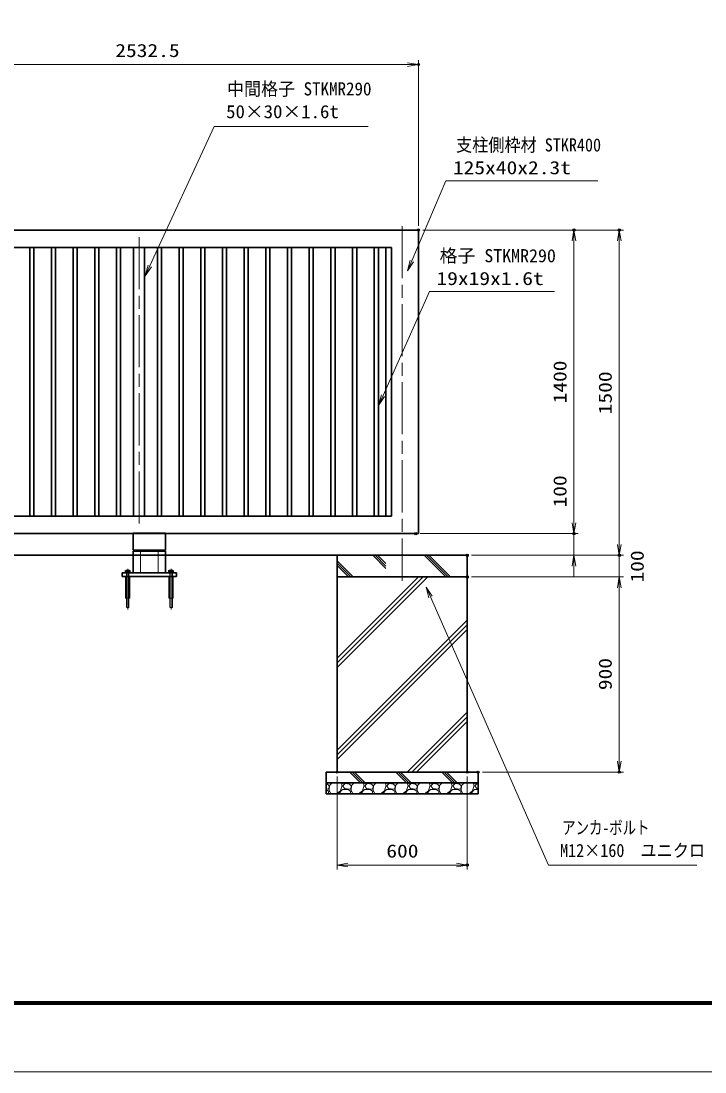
# Model space of a CAD drawing. Units: millimetres at full size. Extents: x -5940 to 5940, y -4200 to 4200.
# Drawn here: x -2782 to 373, y -4200 to 647 of the extents above; entities that cross this region are included whole.
import ezdxf
from ezdxf.enums import TextEntityAlignment as Align

# ---------------------------------------------------------------- set-up
doc = ezdxf.new("R2010")
doc.units = ezdxf.units.MM
doc.header["$LTSCALE"] = 20
doc.header["$PDMODE"] = 32
doc.header["$PDSIZE"] = 10
doc.linetypes.add('DASHED', pattern=[7.5, 6, -1.5])
doc.linetypes.add('USER1', pattern=[18, 12, -1.5, 3, -1.5])
for name, color, linetype, lineweight in [('0-0_D-TTL', 7, 'Continuous', 18), ('0-1_軸線', 200, 'USER1', 15), ('0-2_外形線', 7, 'Continuous', 35), ('0-3_寸法線', 4, 'Continuous', 18), ('0-4_0', 7, 'Continuous', 18), ('0-9_細線', 2, 'Continuous', 35), ('0-A_隠れ線', 140, 'DASHED', 18), ('0-B_ハッチング', 253, 'Continuous', 13)]:
    doc.layers.add(name, color=color, linetype=linetype, lineweight=lineweight)
doc.layers.add('0-5_Defpoints', color=7, linetype='Continuous')
doc.styles.add('ＭＳ ゴシック', font='')
doc.styles.get('ＭＳ ゴシック').set_extended_font_data('MS Gothic')

# ---------------------------------------------------------------- blocks, each defined once
blk = doc.blocks.new('PROFSP005ACXU6')
at = {"layer": '0-2_外形線'}
for p, q in [((12, 166), (12, 0)), ((199.9, 103.9), (12, 103.9)), ((12, -166), (12, 0)), ((216, 0), (216, 180)), ((199.9, -103.9), (12, -103.9))]:
    blk.add_line(p, q, dxfattribs=at)
for points in [[(108, 207.8), (12, 207.8), (12, 166), (0, 166), (0, 0)], [(108, -207.8), (12, -207.8), (12, -166), (0, -166), (0, 0)], [(216, 180), (199.9, 207.8), (108, 207.8)], [(216, 0), (216, -180), (199.9, -207.8), (108, -207.8)]]:
    blk.add_lwpolyline(points, dxfattribs=at)
for centre, radius, start, end in [((124, 155.9), 92, 325.61587, 34.38413), ((-127.9, 0), 343.9, 342.41211, 17.58789), ((124, -155.9), 92, 325.61587, 34.38413)]:
    blk.add_arc(centre, radius, start, end, dxfattribs=at)
blk = doc.blocks.new('A$C7A822601')
at = {"layer": '0-4_0', "rotation": 90}
blk.add_blockref('PROFSP005ACXU6', (0, 0), dxfattribs=at)
blk = doc.blocks.new('A$C6D307EEA')
at = {"layer": '0-1_軸線'}
for p, q in [((-25323.8, 755.6), (-25323.8, -3002)), ((-21323.8, 755.6), (-21323.8, -3002))]:
    blk.add_line(p, q, dxfattribs=at)
at = {"layer": '0-2_外形線'}
for p, q in [((-24823.8, 4048.8), (-24823.8, 2468.8)), ((-24823.8, 4048.8), (-21823.8, 4048.8)), ((-21823.8, 4048.8), (-21823.8, 2468.8)), ((-21823.8, 2468.8), (-24823.8, 2468.8)), ((-21823.8, 2368.8), (-24823.8, 2368.8)), ((-24823.8, 2368.8), (-24823.8, 368.8)), ((-21823.8, 2368.8), (-21823.8, 368.8))]:
    blk.add_line(p, q, dxfattribs=at)
blk.add_lwpolyline([(-25823.8, 368.8), (-20823.8, 368.8), (-20823.8, 48.8), (-25823.8, 48.8)], close=True, dxfattribs=at)
at = {"layer": '0-9_細線'}
for p, q in [((-24149.8, 2468.8), (-24149.8, 2368.8)), ((-22497.8, 2468.8), (-22497.8, 2368.8))]:
    blk.add_line(p, q, dxfattribs=at)
at = {"layer": '0-A_隠れ線'}
for p, q in [((-24149.8, 2368.8), (-24149.8, 368.8)), ((-22497.8, 2368.8), (-22497.8, 368.8)), ((-25443.8, 368.8), (-25443.8, 48.8)), ((-25443.8, 48.8), (-25443.8, -2831.2)), ((-25203.8, 368.8), (-25203.8, 48.8)), ((-25203.8, -2831.2), (-25203.8, 48.8)), ((-21523.8, 48.8), (-21523.8, -1951.2)), ((-21443.8, 368.8), (-21443.8, 48.8)), ((-21203.8, 368.8), (-21203.8, 48.8)), ((-21203.8, -2831.2), (-21203.8, 48.8)), ((-21123.8, -1951.2), (-21123.8, 48.8)), ((-25443.8, -2831.2), (-25203.8, -2831.2)), ((-21523.8, -1951.2), (-21123.8, -1951.2))]:
    blk.add_line(p, q, dxfattribs=at)
for points in [[(-25523.8, 48.8), (-25523.8, -1951.2), (-25123.8, -1951.2), (-25123.8, 48.8)], [(-21443.8, 48.8), (-21443.8, -2831.2), (-21203.8, -2831.2)]]:
    blk.add_lwpolyline(points, dxfattribs=at)
at = {"layer": '0-9_細線'}
for p in [(-25323.8, 368.8), (-21323.8, 368.8)]:
    blk.add_blockref('A$C7A822601', p, dxfattribs=at)
blk = doc.blocks.new('_Open')
at = {"layer": '0-4_0'}
blk.add_line((-20, 3.333), (0, 0), dxfattribs=at)
blk.add_lwpolyline([(-20, -3.333), (0, 0), (-20, 0)], dxfattribs=at)
blk = doc.blocks.new('S37')
at = {"layer": '0-3_寸法線'}
for points in [[(-16266547.7, 54411568.5), (-16280230.1, 54411568.5), (-16291106.9, 54436312.8), (-16291509.3, 54437228.2)], [(-16290954.4, 54436379.8), (-16291509.3, 54437228.2), (-16291259.5, 54436245.7)]]:
    blk.add_lwpolyline(points, dxfattribs=at)
at = {"layer": '0-3_寸法線', "color": 254, "style": 'ＭＳ ゴシック'}
for s, width, p in [('アンカ-ボルト', 0.75, (-16278970.1, 54414065.4)), ('M12×160\u3000ユニクロ', 0.9, (-16279162.1, 54411965.4))]:
    blk.add_text(s, height=1212, dxfattribs=dict(at, width=width)).set_placement(p, align=Align.BOTTOM_LEFT)
blk = doc.blocks.new('S42')
at = {"layer": '0-3_寸法線'}
for points in [[(-16275671.3, 54474704.2), (-16289701.1, 54474704.2), (-16292844.6, 54467305.5), (-16293235.6, 54466385.1)], [(-16292998, 54467370.7), (-16293235.6, 54466385.1), (-16292691.2, 54467240.3)]]:
    blk.add_lwpolyline(points, dxfattribs=at)
at = {"layer": '0-3_寸法線', "color": 254, "style": 'ＭＳ ゴシック'}
for s, width, p in [('支柱側枠材 STKR400', 0.9, (-16288756.1, 54477043.6)), ('125x40x2.3t', 1.2, (-16289044.1, 54474943.6))]:
    blk.add_text(s, height=1212, dxfattribs=dict(at, width=width)).set_placement(p, align=Align.BOTTOM_LEFT)
blk = doc.blocks.new('S43')
at = {"layer": '0-3_寸法線'}
for points in [[(-16279668.1, 54464482.9), (-16291221.1, 54464482.9), (-16295496, 54454884.2), (-16295902.9, 54453970.7)], [(-16295648.3, 54454952), (-16295902.9, 54453970.7), (-16295343.8, 54454816.4)]]:
    blk.add_lwpolyline(points, dxfattribs=at)
at = {"layer": '0-3_寸法線', "color": 254, "style": 'ＭＳ ゴシック'}
blk.add_text('格子 STKMR290', height=1212, dxfattribs=at).set_placement((-16290276.1, 54466822.3), align=Align.BOTTOM_LEFT)
at = {"layer": '0-3_寸法線', "color": 254, "style": 'ＭＳ ゴシック', "width": 1.2}
blk.add_text('19x19x1.6t', height=1212, dxfattribs=at).set_placement((-16290564.1, 54464722.3), align=Align.BOTTOM_LEFT)
blk = doc.blocks.new('S45')
at = {"layer": '0-3_寸法線'}
for points in [[(-16296861, 54479715.8), (-16311081, 54479715.8), (-16317006.3, 54466849.3), (-16317424.6, 54465941)], [(-16317157.7, 54466919), (-16317424.6, 54465941), (-16316854.9, 54466779.6)]]:
    blk.add_lwpolyline(points, dxfattribs=at)
at = {"layer": '0-3_寸法線', "color": 254, "style": 'ＭＳ ゴシック'}
for s, width, p in [('中間格子 STKMR290', 0.95, (-16309888.2, 54482212.6)), ('50×30×1.6t', 1.05, (-16309965, 54480112.6))]:
    blk.add_text(s, height=1212, dxfattribs=dict(at, width=width)).set_placement(p, align=Align.BOTTOM_LEFT)

msp = doc.modelspace()

# ---------------------------------------------------------------- linework, layer by layer
at = {"layer": '0-0_D-TTL'}
for points in [[(-5940, -4200), (5940, -4200), (5940, 4200), (-5940, 4200)], [(-5558.14, 3889.71), (5558.14, 3889.71), (5558.14, -3888.86), (-5558.14, -3888.86)], [(-5554.61, 3886.18), (5554.61, 3886.18), (5554.61, -3885.32), (-5554.61, -3885.32)], [(-5551.07, 3882.64), (5551.07, 3882.64), (5551.07, -3881.79), (-5551.07, -3881.79)], [(-5547.54, 3879.11), (5547.54, 3879.11), (5547.54, -3878.25), (-5547.54, -3878.25)], [(-5544, 3875.57), (5544, 3875.57), (5544, -3874.71), (-5544, -3874.71)]]:
    msp.add_lwpolyline(points, close=True, dxfattribs=at)
at = {"layer": '0-1_軸線'}
for p, q in [((-1023.52, -298.98), (-1023.52, -1935.54)), ((-2237.27, -350.03), (-2237.27, -1684.03))]:
    msp.add_line(p, q, dxfattribs=at)
at = {"layer": '0-2_外形線'}
for p, q in [((-3481.02, -317.03), (-948.52, -317.03)), ((-948.52, -317.03), (-948.52, -1717.03)), ((-3401.02, -397.03), (-1073.52, -397.03)), ((-1073.52, -397.03), (-1073.52, -1637.03)), ((-1073.52, -1637.03), (-3401.02, -1637.03)), ((-948.52, -1717.03), (-3481.02, -1717.03)), ((-3823.52, -1817.03), (-723.52, -1817.03))]:
    msp.add_line(p, q, dxfattribs=at)
for points in [[(-2741.15, -1637.03), (-2722.15, -1637.03), (-2722.15, -397.03), (-2741.15, -397.03)], [(-2641.15, -1637.03), (-2622.15, -1637.03), (-2622.15, -397.03), (-2641.15, -397.03)], [(-2541.15, -1637.03), (-2522.15, -1637.03), (-2522.15, -397.03), (-2541.15, -397.03)], [(-2441.15, -1637.03), (-2422.15, -1637.03), (-2422.15, -397.03), (-2441.15, -397.03)], [(-2341.15, -1637.03), (-2322.15, -1637.03), (-2322.15, -397.03), (-2341.15, -397.03)], [(-2262.27, -1637.03), (-2212.27, -1637.03), (-2212.27, -397.03), (-2262.27, -397.03)], [(-2133.4, -1637.03), (-2152.4, -1637.03), (-2152.4, -397.03), (-2133.4, -397.03)], [(-2033.4, -1637.03), (-2052.4, -1637.03), (-2052.4, -397.03), (-2033.4, -397.03)], [(-1933.4, -1637.03), (-1952.4, -1637.03), (-1952.4, -397.03), (-1933.4, -397.03)], [(-1833.4, -1637.03), (-1852.4, -1637.03), (-1852.4, -397.03), (-1833.4, -397.03)], [(-1733.4, -1637.03), (-1752.4, -1637.03), (-1752.4, -397.03), (-1733.4, -397.03)], [(-1652.4, -1637.03), (-1633.4, -1637.03), (-1633.4, -397.03), (-1652.4, -397.03)], [(-1552.4, -1637.03), (-1533.4, -1637.03), (-1533.4, -397.03), (-1552.4, -397.03)], [(-1452.4, -1637.03), (-1433.4, -1637.03), (-1433.4, -397.03), (-1452.4, -397.03)], [(-1352.4, -1637.03), (-1333.4, -1637.03), (-1333.4, -397.03), (-1352.4, -397.03)], [(-1252.4, -1637.03), (-1233.4, -1637.03), (-1233.4, -397.03), (-1252.4, -397.03)], [(-1152.4, -1637.03), (-1133.4, -1637.03), (-1133.4, -397.03), (-1152.4, -397.03)], [(-1323.52, -1917.03), (-723.52, -1917.03), (-723.52, -1817.03), (-1323.52, -1817.03)], [(-1323.52, -1917.03), (-723.52, -1917.03), (-723.52, -2817.03), (-1323.52, -2817.03)], [(-1373.52, -2817.03), (-673.52, -2817.03), (-673.52, -2867.03), (-1373.52, -2867.03)], [(-673.52, -2867.03), (-1373.52, -2867.03), (-1373.52, -2917.03), (-673.52, -2917.03)]]:
    msp.add_lwpolyline(points, close=True, dxfattribs=at)
at = {"layer": '0-3_寸法線'}
for p, q in [((-3481.02, 446.33), (-948.52, 446.33)), ((-948.52, -297.03), (-948.52, 466.33)), ((-928.52, -317.03), (-211.17, -317.03)), ((-928.52, -317.03), (-2.43, -317.03)), ((-231.17, -1717.03), (-231.17, -317.03)), ((-22.43, -1817.03), (-22.43, -317.03)), ((-231.17, -1667.03), (-231.17, -1617.03)), ((-941.02, -1717.03), (-211.17, -1717.03)), ((-941.02, -1717.03), (-211.17, -1717.03)), ((-231.17, -1817.03), (-231.17, -1717.03)), ((-22.43, -1767.03), (-22.43, -1717.03)), ((-703.52, -1817.03), (-211.17, -1817.03)), ((-703.52, -1817.03), (-2.43, -1817.03)), ((-703.52, -1817.03), (-2.43, -1817.03)), ((-22.43, -1917.03), (-22.43, -1817.03)), ((-231.17, -1867.03), (-231.17, -1917.03)), ((-703.52, -1917.03), (-2.43, -1917.03)), ((-703.52, -1917.03), (-2.43, -1917.03)), ((-22.43, -1917.03), (-22.43, -2817.03)), ((-22.43, -1967.03), (-22.43, -2017.03)), ((-1323.52, -2837.03), (-1323.52, -3265.63)), ((-723.52, -2837.03), (-723.52, -3265.63)), ((-653.52, -2817.03), (-2.43, -2817.03)), ((-1323.52, -3245.63), (-723.52, -3245.63))]:
    msp.add_line(p, q, dxfattribs=at)
at = {"layer": '0-5_Defpoints'}
for p in [(-948.52, 446.33), (-948.52, -317.03), (-948.52, -317.03), (-231.17, -317.03), (-22.43, -317.03), (-961.02, -1717.03), (-231.17, -1717.03), (-723.52, -1817.03), (-22.43, -1817.03), (-723.52, -1917.03), (-1323.52, -2817.03), (-723.52, -2817.03), (-673.52, -2817.03), (-22.43, -2817.03), (-723.52, -3245.63)]:
    msp.add_point(p, dxfattribs=at)
at = {"layer": '0-9_細線'}
msp.add_line((-1098.52, -397.03), (-1098.52, -1637.03), dxfattribs=at)
at = {"layer": '0-B_ハッチング'}
for p, q in [((-1098.52, -1877.41), (-1158.9, -1817.03)), ((-1098.52, -1866.53), (-1148.02, -1817.03)), ((-1098.52, -1855.66), (-1137.15, -1817.03)), ((-821.77, -1917.03), (-921.77, -1817.03)), ((-810.89, -1917.03), (-910.89, -1817.03)), ((-800.02, -1917.03), (-900.02, -1817.03)), ((-1249.28, -1917.03), (-1323.52, -1842.79)), ((-1260.16, -1917.03), (-1323.52, -1853.66)), ((-1271.03, -1917.03), (-1323.52, -1864.54)), ((-1323.52, -2291.58), (-948.97, -1917.03)), ((-1323.52, -2313.33), (-927.22, -1917.03)), ((-1323.52, -2335.08), (-905.47, -1917.03)), ((-1323.52, -2715.85), (-723.52, -2115.85)), ((-1323.52, -2737.6), (-723.52, -2137.6)), ((-1323.52, -2759.35), (-723.52, -2159.35)), ((-1000.44, -2817.03), (-723.52, -2540.11)), ((-978.69, -2817.03), (-723.52, -2561.86)), ((-956.94, -2817.03), (-723.52, -2583.61)), ((-1215.68, -2867.03), (-1265.68, -2817.03)), ((-1204.8, -2867.03), (-1254.8, -2817.03)), ((-1193.93, -2867.03), (-1243.93, -2817.03)), ((-1003.54, -2867.03), (-1053.54, -2817.03)), ((-992.67, -2867.03), (-1042.67, -2817.03)), ((-981.79, -2867.03), (-1031.79, -2817.03)), ((-791.41, -2867.03), (-841.41, -2817.03)), ((-780.54, -2867.03), (-830.54, -2817.03)), ((-769.66, -2867.03), (-819.66, -2817.03)), ((-1368.56, -2872.75), (-1373.52, -2872.01)), ((-1373.52, -2894.13), (-1365.51, -2895.09)), ((-1373.52, -2897.92), (-1361.45, -2906.28)), ((-1360.43, -2879.86), (-1368.56, -2872.75)), ((-1365.51, -2895.1), (-1360.43, -2885.96)), ((-1361.45, -2906.28), (-1364.52, -2917.03)), ((-1359.42, -2878.85), (-1360.43, -2900.18)), ((-1360.43, -2885.96), (-1360.43, -2879.86)), ((-1360.43, -2900.18), (-1353.34, -2917.03)), ((-1346.46, -2867.03), (-1359.41, -2878.85)), ((-1326.47, -2917.03), (-1308.62, -2903.23)), ((-1317.38, -2917.03), (-1299.47, -2897.13)), ((-1308.62, -2903.23), (-1300.49, -2877.83)), ((-1300.49, -2877.83), (-1307.09, -2867.03)), ((-1299.47, -2897.13), (-1273.06, -2897.13)), ((-1298.92, -2867.03), (-1297.44, -2870.72)), ((-1297.44, -2870.72), (-1291.29, -2867.03)), ((-1287.28, -2869.7), (-1297.44, -2879.86)), ((-1297.44, -2879.86), (-1289.31, -2892.05)), ((-1289.31, -2892.05), (-1263.91, -2895.09)), ((-1266.96, -2872.75), (-1287.28, -2869.7)), ((-1273.06, -2897.13), (-1259.85, -2906.28)), ((-1258.83, -2879.86), (-1266.96, -2872.75)), ((-1263.91, -2895.1), (-1258.83, -2885.96)), ((-1259.85, -2906.28), (-1262.92, -2917.03)), ((-1257.82, -2878.85), (-1258.83, -2900.18)), ((-1258.83, -2885.96), (-1258.83, -2879.86)), ((-1258.83, -2900.18), (-1251.74, -2917.03)), ((-1244.86, -2867.03), (-1257.81, -2878.85)), ((-1224.87, -2917.03), (-1207.02, -2903.23)), ((-1215.78, -2917.03), (-1197.87, -2897.13)), ((-1207.02, -2903.23), (-1198.89, -2877.83)), ((-1198.89, -2877.83), (-1205.49, -2867.03)), ((-1197.87, -2897.13), (-1171.46, -2897.13)), ((-1197.32, -2867.03), (-1195.84, -2870.72)), ((-1195.84, -2870.72), (-1189.69, -2867.03)), ((-1185.68, -2869.7), (-1195.84, -2879.86)), ((-1195.84, -2879.86), (-1187.71, -2892.05)), ((-1187.71, -2892.05), (-1162.31, -2895.09)), ((-1165.36, -2872.75), (-1185.68, -2869.7)), ((-1171.46, -2897.13), (-1158.25, -2906.28)), ((-1157.23, -2879.86), (-1165.36, -2872.75)), ((-1162.31, -2895.1), (-1157.23, -2885.96)), ((-1158.25, -2906.28), (-1161.32, -2917.03)), ((-1156.22, -2878.85), (-1157.23, -2900.18)), ((-1157.23, -2885.96), (-1157.23, -2879.86)), ((-1157.23, -2900.18), (-1150.14, -2917.03)), ((-1143.26, -2867.03), (-1156.21, -2878.85)), ((-1123.27, -2917.03), (-1105.42, -2903.23)), ((-1114.18, -2917.03), (-1096.27, -2897.13)), ((-1105.42, -2903.23), (-1097.29, -2877.83)), ((-1097.29, -2877.83), (-1103.89, -2867.03)), ((-1096.27, -2897.13), (-1069.86, -2897.13)), ((-1095.72, -2867.03), (-1094.24, -2870.72)), ((-1094.24, -2870.72), (-1088.09, -2867.03)), ((-1084.08, -2869.7), (-1094.24, -2879.86)), ((-1094.24, -2879.86), (-1086.11, -2892.05)), ((-1086.11, -2892.05), (-1060.71, -2895.09)), ((-1063.76, -2872.75), (-1084.08, -2869.7)), ((-1069.86, -2897.13), (-1056.65, -2906.28)), ((-1055.63, -2879.86), (-1063.76, -2872.75)), ((-1060.71, -2895.1), (-1055.63, -2885.96)), ((-1056.65, -2906.28), (-1059.72, -2917.03)), ((-1054.62, -2878.85), (-1055.63, -2900.18)), ((-1055.63, -2885.96), (-1055.63, -2879.86)), ((-1055.63, -2900.18), (-1048.54, -2917.03)), ((-1041.66, -2867.03), (-1054.61, -2878.85)), ((-1021.67, -2917.03), (-1003.82, -2903.23)), ((-1012.58, -2917.03), (-994.67, -2897.13)), ((-1003.82, -2903.23), (-995.69, -2877.83)), ((-995.69, -2877.83), (-1002.29, -2867.03)), ((-994.67, -2897.13), (-968.26, -2897.13)), ((-994.12, -2867.03), (-992.64, -2870.72)), ((-992.64, -2870.72), (-986.49, -2867.03)), ((-982.48, -2869.7), (-992.64, -2879.86)), ((-992.64, -2879.86), (-984.51, -2892.05)), ((-984.51, -2892.05), (-959.11, -2895.09)), ((-962.16, -2872.75), (-982.48, -2869.7)), ((-968.26, -2897.13), (-955.05, -2906.28)), ((-954.03, -2879.86), (-962.16, -2872.75)), ((-959.11, -2895.1), (-954.03, -2885.96)), ((-955.05, -2906.28), (-958.12, -2917.03)), ((-953.02, -2878.85), (-954.03, -2900.18)), ((-954.03, -2885.96), (-954.03, -2879.86)), ((-954.03, -2900.18), (-946.94, -2917.03)), ((-940.06, -2867.03), (-953.01, -2878.85)), ((-920.07, -2917.03), (-902.22, -2903.23)), ((-910.98, -2917.03), (-893.07, -2897.13)), ((-902.22, -2903.23), (-894.09, -2877.83)), ((-894.09, -2877.83), (-900.69, -2867.03)), ((-893.07, -2897.13), (-866.66, -2897.13)), ((-892.52, -2867.03), (-891.04, -2870.72)), ((-891.04, -2870.72), (-884.89, -2867.03)), ((-880.88, -2869.7), (-891.04, -2879.86)), ((-891.04, -2879.86), (-882.91, -2892.05)), ((-882.91, -2892.05), (-857.51, -2895.09)), ((-860.56, -2872.75), (-880.88, -2869.7)), ((-866.66, -2897.13), (-853.45, -2906.28)), ((-852.43, -2879.86), (-860.56, -2872.75)), ((-857.51, -2895.1), (-852.43, -2885.96)), ((-853.45, -2906.28), (-856.52, -2917.03)), ((-851.42, -2878.85), (-852.43, -2900.18)), ((-852.43, -2885.96), (-852.43, -2879.86)), ((-852.43, -2900.18), (-845.34, -2917.03)), ((-838.46, -2867.03), (-851.41, -2878.85)), ((-818.47, -2917.03), (-800.62, -2903.23)), ((-809.38, -2917.03), (-791.47, -2897.13)), ((-800.62, -2903.23), (-792.49, -2877.83)), ((-792.49, -2877.83), (-799.09, -2867.03)), ((-791.47, -2897.13), (-765.06, -2897.13)), ((-790.92, -2867.03), (-789.44, -2870.72)), ((-789.44, -2870.72), (-783.29, -2867.03)), ((-779.28, -2869.7), (-789.44, -2879.86)), ((-789.44, -2879.86), (-781.31, -2892.05)), ((-781.31, -2892.05), (-755.91, -2895.09)), ((-758.96, -2872.75), (-779.28, -2869.7)), ((-765.06, -2897.13), (-751.85, -2906.28)), ((-750.83, -2879.86), (-758.96, -2872.75)), ((-755.91, -2895.1), (-750.83, -2885.96)), ((-751.85, -2906.28), (-754.92, -2917.03)), ((-749.82, -2878.85), (-750.83, -2900.18)), ((-750.83, -2885.96), (-750.83, -2879.86)), ((-750.83, -2900.18), (-743.74, -2917.03)), ((-736.86, -2867.03), (-749.81, -2878.85)), ((-716.87, -2917.03), (-699.02, -2903.23)), ((-707.78, -2917.03), (-689.87, -2897.13)), ((-699.02, -2903.23), (-690.89, -2877.83)), ((-690.89, -2877.83), (-697.49, -2867.03)), ((-689.87, -2897.13), (-673.52, -2897.13)), ((-689.32, -2867.03), (-687.84, -2870.72)), ((-687.84, -2870.72), (-681.69, -2867.03)), ((-677.68, -2869.7), (-687.84, -2879.86)), ((-687.84, -2879.86), (-679.71, -2892.05)), ((-679.71, -2892.05), (-673.52, -2892.79)), ((-673.52, -2870.33), (-677.68, -2869.7))]:
    msp.add_line(p, q, dxfattribs=at)

# ---------------------------------------------------------------- block references
at = {"layer": '0-2_外形線', "xscale": 0.05, "yscale": 0.05}
msp.add_blockref('A$C6D307EEA', (-1023.52, -1917.03), dxfattribs=at)
at = {"layer": '0-3_寸法線'}
for name, p, xscale, yscale in [('_Open', (-948.52, 446.33), 2.5, 2.5), ('S45', (813662.76, -2723824.98), 0.05, 0.05), ('S42', (813662.76, -2723824.98), 0.05, 0.05), ('S43', (813662.76, -2723824.98), 0.05, 0.05), ('S37', (813662.76, -2723824.98), 0.05, 0.05), ('_Open', (-723.52, -3245.63), 2.5, 2.5)]:
    msp.add_blockref(name, p, dxfattribs=dict(at, xscale=xscale, yscale=yscale))
at = {"layer": '0-3_寸法線', "xscale": 2.5, "yscale": 2.5}
for p, rotation in [((-231.17, -317.03), 90), ((-22.43, -317.03), 90), ((-231.17, -1717.03), 270), ((-231.17, -1717.03), 270), ((-22.43, -1817.03), 270), ((-22.43, -1817.03), 270), ((-231.17, -1817.03), 90), ((-22.43, -1917.03), 90), ((-22.43, -1917.03), 90), ((-22.43, -2817.03), 270), ((-1323.52, -3245.63), 180)]:
    msp.add_blockref('_Open', p, dxfattribs=dict(at, rotation=rotation))

# ---------------------------------------------------------------- texts
at = {"layer": '0-3_寸法線', "color": 254, "style": 'ＭＳ ゴシック', "width": 1.2}
for s, p in [('2532.5', (-2346.77, 462.68)), ('600', (-1096.72, -3229.29))]:
    msp.add_text(s, height=60.56, dxfattribs=at).set_placement(p, align=Align.BOTTOM_LEFT)
for s, p in [('1400', (-247.51, -1116.63)), ('1500', (-38.78, -1166.63)), ('100', (-247.51, -1596.43)), ('100', (108.75, -1942.63)), ('900', (-38.78, -2439.03))]:
    msp.add_text(s, height=60.56, rotation=90, dxfattribs=at).set_placement(p, align=Align.BOTTOM_LEFT)

doc.saveas('drawing.dxf')
